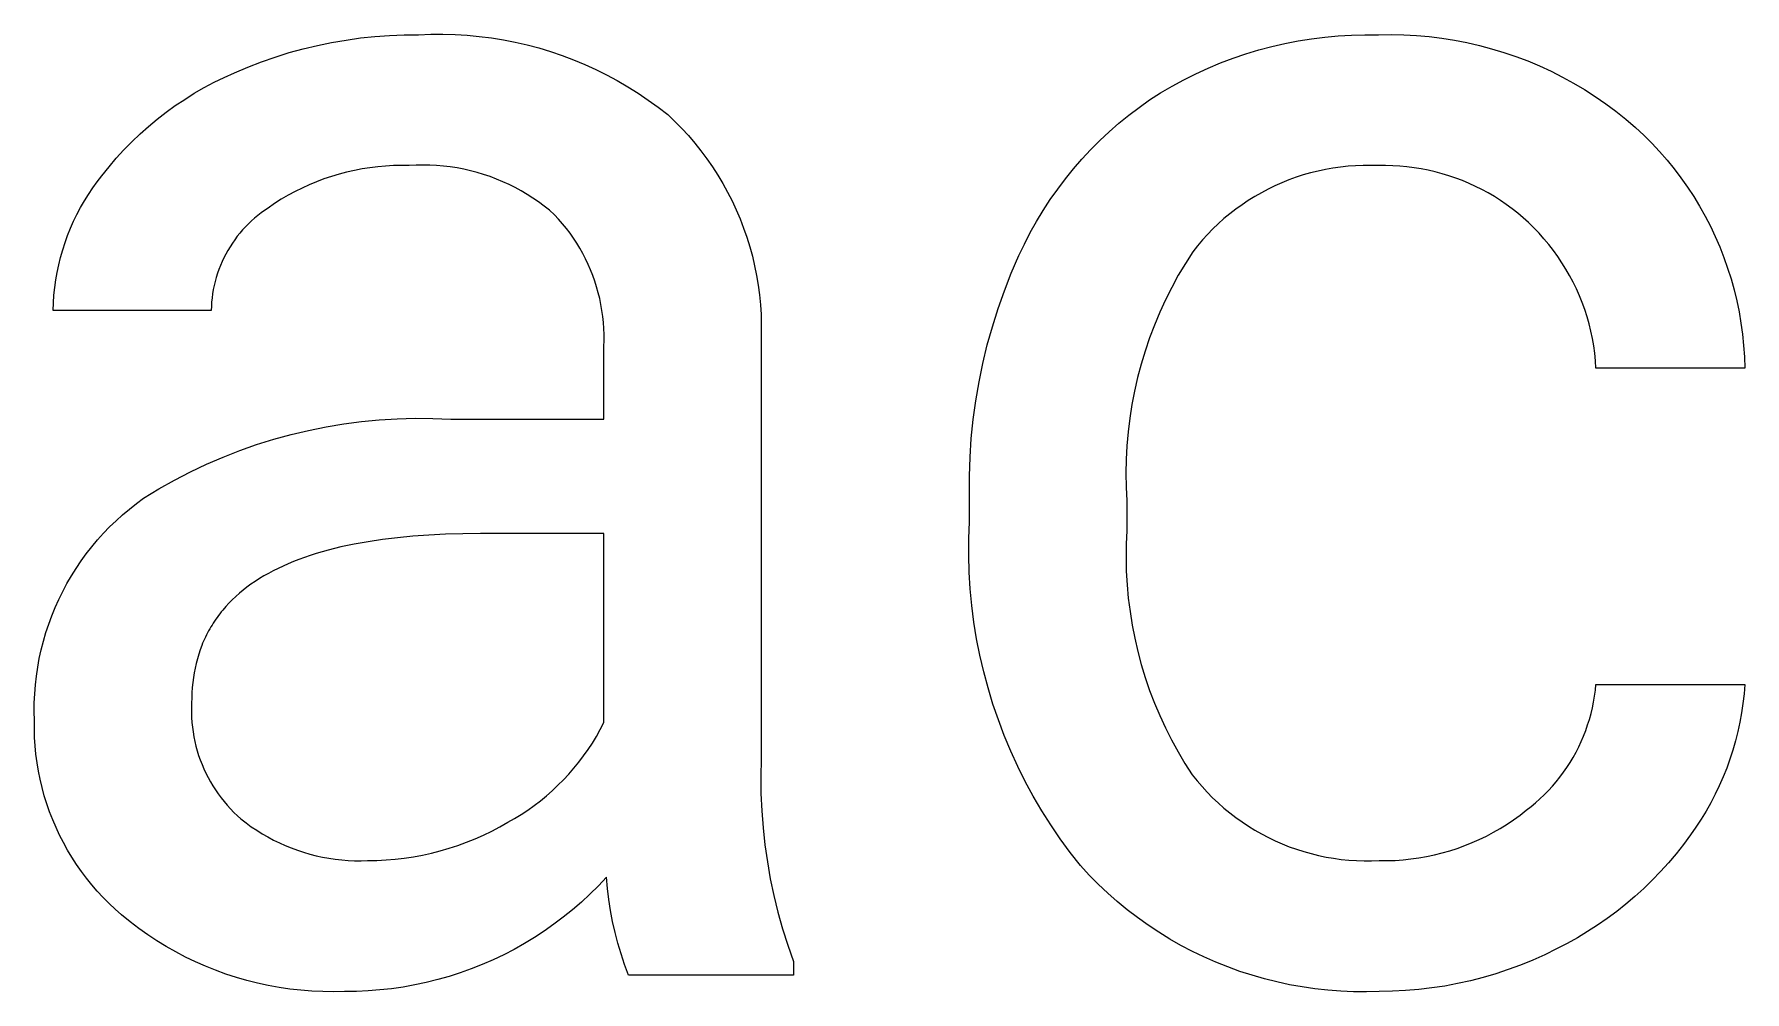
# Model space of a CAD drawing. Header units: millimetres. Extents: x 430 to 4403, y -1522 to 1254.
# Drawn here: x 4279 to 4318.22, y -1170.88 to -1148.94 of the extents above; entities that cross this region are included whole.
import ezdxf

# ---------------------------------------------------------------- set-up
doc = ezdxf.new("R2010")
doc.units = ezdxf.units.MM
doc.header["$MEASUREMENT"] = 0
doc.layers.add('Domyślny', color=7, linetype='Continuous', true_color=0x000000)

msp = doc.modelspace()

# ---------------------------------------------------------------- linework, layer by layer
at = {"layer": 'Domyślny'}
for p, q in [((4287.145, -1148.968), (4287.479, -1148.955)), ((4287.479, -1148.955), (4287.813, -1148.954)), ((4287.813, -1148.954), (4288.091, -1148.942)), ((4288.091, -1148.942), (4288.37, -1148.94)), ((4288.37, -1148.94), (4288.649, -1148.946)), ((4288.649, -1148.946), (4288.927, -1148.963)), ((4309.199, -1148.959), (4309.508, -1148.951)), ((4309.508, -1148.951), (4309.816, -1148.954)), ((4309.816, -1148.954), (4310.108, -1148.949)), ((4310.108, -1148.949), (4310.399, -1148.954)), ((4310.399, -1148.954), (4310.691, -1148.97)), ((4284.847, -1149.362), (4285.169, -1149.274)), ((4285.169, -1149.274), (4285.493, -1149.196)), ((4285.493, -1149.196), (4285.82, -1149.128)), ((4285.82, -1149.128), (4286.149, -1149.072)), ((4286.149, -1149.072), (4286.48, -1149.026)), ((4286.48, -1149.026), (4286.812, -1148.992)), ((4286.812, -1148.992), (4287.145, -1148.968)), ((4288.927, -1148.963), (4289.205, -1148.988)), ((4289.205, -1148.988), (4289.481, -1149.023)), ((4289.481, -1149.023), (4289.756, -1149.067)), ((4289.756, -1149.067), (4290.03, -1149.121)), ((4290.03, -1149.121), (4290.302, -1149.183)), ((4290.302, -1149.183), (4290.571, -1149.255)), ((4290.571, -1149.255), (4290.838, -1149.335)), ((4290.838, -1149.335), (4291.102, -1149.425)), ((4306.778, -1149.39), (4307.073, -1149.3)), ((4307.073, -1149.3), (4307.371, -1149.221)), ((4307.371, -1149.221), (4307.672, -1149.152)), ((4307.672, -1149.152), (4307.974, -1149.093)), ((4307.974, -1149.093), (4308.279, -1149.044)), ((4308.279, -1149.044), (4308.585, -1149.005)), ((4308.585, -1149.005), (4308.892, -1148.977)), ((4308.892, -1148.977), (4309.199, -1148.959)), ((4310.691, -1148.97), (4310.981, -1148.995)), ((4310.981, -1148.995), (4311.271, -1149.03)), ((4311.271, -1149.03), (4311.559, -1149.076)), ((4311.559, -1149.076), (4311.845, -1149.131)), ((4311.845, -1149.131), (4312.13, -1149.196)), ((4312.13, -1149.196), (4312.412, -1149.271)), ((4312.412, -1149.271), (4312.691, -1149.356)), ((4283.594, -1149.822), (4283.901, -1149.691)), ((4283.901, -1149.691), (4284.213, -1149.571)), ((4284.213, -1149.571), (4284.528, -1149.462)), ((4284.528, -1149.462), (4284.847, -1149.362)), ((4291.102, -1149.425), (4291.363, -1149.523)), ((4291.363, -1149.523), (4291.621, -1149.63)), ((4291.621, -1149.63), (4291.874, -1149.745)), ((4305.632, -1149.844), (4305.913, -1149.716)), ((4305.913, -1149.716), (4306.198, -1149.597)), ((4306.198, -1149.597), (4306.486, -1149.489)), ((4306.486, -1149.489), (4306.778, -1149.39)), ((4312.691, -1149.356), (4312.967, -1149.45)), ((4312.967, -1149.45), (4313.24, -1149.553)), ((4313.24, -1149.553), (4313.509, -1149.666)), ((4313.509, -1149.666), (4313.774, -1149.788)), ((4282.896, -1150.164), (4283.125, -1150.042)), ((4283.125, -1150.042), (4283.358, -1149.928)), ((4283.358, -1149.928), (4283.594, -1149.822)), ((4291.874, -1149.745), (4292.124, -1149.869)), ((4292.124, -1149.869), (4292.369, -1150.002)), ((4292.369, -1150.002), (4292.61, -1150.142)), ((4304.819, -1150.283), (4305.085, -1150.127)), ((4305.085, -1150.127), (4305.356, -1149.981)), ((4305.356, -1149.981), (4305.632, -1149.844)), ((4313.774, -1149.788), (4314.034, -1149.92)), ((4314.034, -1149.92), (4314.29, -1150.06)), ((4314.29, -1150.06), (4314.541, -1150.209)), ((4282.236, -1150.576), (4282.451, -1150.432)), ((4282.451, -1150.432), (4282.671, -1150.294)), ((4282.671, -1150.294), (4282.896, -1150.164)), ((4292.61, -1150.142), (4292.846, -1150.29)), ((4292.846, -1150.29), (4293.077, -1150.447)), ((4293.077, -1150.447), (4293.303, -1150.611)), ((4304.331, -1150.615), (4304.572, -1150.445)), ((4304.572, -1150.445), (4304.819, -1150.283)), ((4314.541, -1150.209), (4314.787, -1150.366)), ((4314.787, -1150.366), (4315.027, -1150.532)), ((4281.622, -1151.053), (4281.821, -1150.887)), ((4281.821, -1150.887), (4282.026, -1150.728)), ((4282.026, -1150.728), (4282.236, -1150.576)), ((4293.303, -1150.611), (4293.523, -1150.782)), ((4293.523, -1150.782), (4293.687, -1150.937)), ((4303.868, -1150.98), (4304.097, -1150.794)), ((4304.097, -1150.794), (4304.331, -1150.615)), ((4315.027, -1150.532), (4315.261, -1150.706)), ((4315.261, -1150.706), (4315.489, -1150.888)), ((4315.489, -1150.888), (4315.711, -1151.078)), ((4281.241, -1151.405), (4281.428, -1151.226)), ((4281.428, -1151.226), (4281.622, -1151.053)), ((4293.687, -1150.937), (4293.845, -1151.098)), ((4293.845, -1151.098), (4293.998, -1151.264)), ((4293.998, -1151.264), (4294.145, -1151.435)), ((4303.431, -1151.376), (4303.646, -1151.174)), ((4303.646, -1151.174), (4303.868, -1150.98)), ((4315.711, -1151.078), (4315.9, -1151.255)), ((4315.9, -1151.255), (4316.084, -1151.438)), ((4280.884, -1151.781), (4281.059, -1151.59)), ((4281.059, -1151.59), (4281.241, -1151.405)), ((4294.145, -1151.435), (4294.286, -1151.611)), ((4294.286, -1151.611), (4294.421, -1151.792)), ((4303.021, -1151.801), (4303.222, -1151.585)), ((4303.222, -1151.585), (4303.431, -1151.376)), ((4316.084, -1151.438), (4316.261, -1151.628)), ((4316.261, -1151.628), (4316.432, -1151.823)), ((4280.554, -1152.181), (4280.716, -1151.979)), ((4280.716, -1151.979), (4280.884, -1151.781)), ((4286.34, -1152.059), (4286.163, -1152.099)), ((4286.518, -1152.025), (4286.34, -1152.059)), ((4286.696, -1151.998), (4286.518, -1152.025)), ((4286.876, -1151.976), (4286.696, -1151.998)), ((4287.056, -1151.961), (4286.876, -1151.976)), ((4287.237, -1151.951), (4287.056, -1151.961)), ((4287.418, -1151.948), (4287.237, -1151.951)), ((4287.599, -1151.951), (4287.418, -1151.948)), ((4287.756, -1151.943), (4287.599, -1151.951)), ((4287.913, -1151.939), (4287.756, -1151.943)), ((4288.07, -1151.942), (4287.913, -1151.939)), ((4288.226, -1151.949), (4288.07, -1151.942)), ((4288.383, -1151.962), (4288.226, -1151.949)), ((4288.539, -1151.981), (4288.383, -1151.962)), ((4288.694, -1152.004), (4288.539, -1151.981)), ((4288.848, -1152.034), (4288.694, -1152.004)), ((4289.001, -1152.068), (4288.848, -1152.034)), ((4289.153, -1152.108), (4289.001, -1152.068)), ((4294.421, -1151.792), (4294.55, -1151.977)), ((4294.55, -1151.977), (4294.672, -1152.166)), ((4302.642, -1152.252), (4302.828, -1152.023)), ((4302.828, -1152.023), (4303.021, -1151.801)), ((4308.432, -1152.075), (4308.263, -1152.117)), ((4308.602, -1152.039), (4308.432, -1152.075)), ((4308.774, -1152.008), (4308.602, -1152.039)), ((4308.946, -1151.984), (4308.774, -1152.008)), ((4309.12, -1151.965), (4308.946, -1151.984)), ((4309.293, -1151.953), (4309.12, -1151.965)), ((4309.468, -1151.946), (4309.293, -1151.953)), ((4309.642, -1151.946), (4309.468, -1151.946)), ((4309.816, -1151.951), (4309.642, -1151.946)), ((4309.98, -1151.95), (4309.816, -1151.951)), ((4310.144, -1151.954), (4309.98, -1151.95)), ((4310.308, -1151.963), (4310.144, -1151.954)), ((4310.471, -1151.978), (4310.308, -1151.963)), ((4310.634, -1151.999), (4310.471, -1151.978)), ((4310.796, -1152.025), (4310.634, -1151.999)), ((4310.957, -1152.056), (4310.796, -1152.025)), ((4311.117, -1152.093), (4310.957, -1152.056)), ((4311.276, -1152.136), (4311.117, -1152.093)), ((4316.432, -1151.823), (4316.595, -1152.025)), ((4316.595, -1152.025), (4316.752, -1152.232)), ((4280.245, -1152.61), (4280.343, -1152.463)), ((4280.343, -1152.463), (4280.446, -1152.32)), ((4280.446, -1152.32), (4280.554, -1152.181)), ((4285.143, -1152.464), (4284.981, -1152.545)), ((4285.307, -1152.389), (4285.143, -1152.464)), ((4285.474, -1152.319), (4285.307, -1152.389)), ((4285.644, -1152.255), (4285.474, -1152.319)), ((4285.815, -1152.197), (4285.644, -1152.255)), ((4285.989, -1152.145), (4285.815, -1152.197)), ((4286.163, -1152.099), (4285.989, -1152.145)), ((4289.304, -1152.153), (4289.153, -1152.108)), ((4289.452, -1152.203), (4289.304, -1152.153)), ((4289.599, -1152.258), (4289.452, -1152.203)), ((4289.744, -1152.319), (4289.599, -1152.258)), ((4289.887, -1152.384), (4289.744, -1152.319)), ((4290.027, -1152.454), (4289.887, -1152.384)), ((4290.165, -1152.529), (4290.027, -1152.454)), ((4294.672, -1152.166), (4294.788, -1152.36)), ((4294.788, -1152.36), (4294.898, -1152.558)), ((4302.464, -1152.488), (4302.642, -1152.252)), ((4307.445, -1152.414), (4307.288, -1152.49)), ((4307.604, -1152.343), (4307.445, -1152.414)), ((4307.766, -1152.278), (4307.604, -1152.343)), ((4307.929, -1152.219), (4307.766, -1152.278)), ((4308.095, -1152.165), (4307.929, -1152.219)), ((4308.263, -1152.117), (4308.095, -1152.165)), ((4311.433, -1152.183), (4311.276, -1152.136)), ((4311.588, -1152.236), (4311.433, -1152.183)), ((4311.741, -1152.294), (4311.588, -1152.236)), ((4311.893, -1152.358), (4311.741, -1152.294)), ((4312.042, -1152.426), (4311.893, -1152.358)), ((4312.188, -1152.5), (4312.042, -1152.426)), ((4316.752, -1152.232), (4316.902, -1152.444)), ((4316.902, -1152.444), (4317.044, -1152.661)), ((4280.064, -1152.912), (4280.152, -1152.759)), ((4280.152, -1152.759), (4280.245, -1152.61)), ((4284.513, -1152.82), (4284.364, -1152.922)), ((4284.666, -1152.723), (4284.513, -1152.82)), ((4284.822, -1152.631), (4284.666, -1152.723)), ((4284.981, -1152.545), (4284.822, -1152.631)), ((4290.3, -1152.609), (4290.165, -1152.529)), ((4290.433, -1152.694), (4290.3, -1152.609)), ((4290.562, -1152.783), (4290.433, -1152.694)), ((4290.688, -1152.876), (4290.562, -1152.783)), ((4290.811, -1152.974), (4290.688, -1152.876)), ((4294.898, -1152.558), (4295, -1152.759)), ((4295, -1152.759), (4295.095, -1152.963)), ((4302.132, -1152.976), (4302.294, -1152.729)), ((4302.294, -1152.729), (4302.464, -1152.488)), ((4306.69, -1152.846), (4306.548, -1152.948)), ((4306.834, -1152.749), (4306.69, -1152.846)), ((4306.982, -1152.658), (4306.834, -1152.749)), ((4307.134, -1152.571), (4306.982, -1152.658)), ((4307.288, -1152.49), (4307.134, -1152.571)), ((4312.333, -1152.578), (4312.188, -1152.5)), ((4312.474, -1152.662), (4312.333, -1152.578)), ((4312.612, -1152.75), (4312.474, -1152.662)), ((4312.748, -1152.842), (4312.612, -1152.75)), ((4312.88, -1152.939), (4312.748, -1152.842)), ((4317.044, -1152.661), (4317.179, -1152.883)), ((4279.834, -1153.387), (4279.905, -1153.226)), ((4279.905, -1153.226), (4279.982, -1153.068)), ((4279.982, -1153.068), (4280.064, -1152.912)), ((4283.983, -1153.217), (4283.913, -1153.283)), ((4284.055, -1153.153), (4283.983, -1153.217)), ((4284.129, -1153.091), (4284.055, -1153.153)), ((4284.206, -1153.032), (4284.129, -1153.091)), ((4284.284, -1152.976), (4284.206, -1153.032)), ((4284.364, -1152.922), (4284.284, -1152.976)), ((4290.93, -1153.076), (4290.811, -1152.974)), ((4291.024, -1153.177), (4290.93, -1153.076)), ((4291.115, -1153.281), (4291.024, -1153.177)), ((4295.095, -1152.963), (4295.184, -1153.171)), ((4295.184, -1153.171), (4295.265, -1153.381)), ((4301.835, -1153.485), (4301.979, -1153.228)), ((4301.979, -1153.228), (4302.132, -1152.976)), ((4306.276, -1153.166), (4306.146, -1153.282)), ((4306.41, -1153.055), (4306.276, -1153.166)), ((4306.548, -1152.948), (4306.41, -1153.055)), ((4313.009, -1153.041), (4312.88, -1152.939)), ((4313.134, -1153.147), (4313.009, -1153.041)), ((4313.256, -1153.257), (4313.134, -1153.147)), ((4313.379, -1153.376), (4313.256, -1153.257)), ((4317.179, -1152.883), (4317.306, -1153.109)), ((4317.306, -1153.109), (4317.426, -1153.339)), ((4279.708, -1153.716), (4279.768, -1153.551)), ((4279.768, -1153.551), (4279.834, -1153.387)), ((4283.599, -1153.649), (4283.544, -1153.728)), ((4283.657, -1153.571), (4283.599, -1153.649)), ((4283.717, -1153.496), (4283.657, -1153.571)), ((4283.78, -1153.423), (4283.717, -1153.496)), ((4283.845, -1153.352), (4283.78, -1153.423)), ((4283.913, -1153.283), (4283.845, -1153.352)), ((4291.202, -1153.389), (4291.115, -1153.281)), ((4291.285, -1153.499), (4291.202, -1153.389)), ((4291.365, -1153.612), (4291.285, -1153.499)), ((4291.44, -1153.728), (4291.365, -1153.612)), ((4295.265, -1153.381), (4295.339, -1153.594)), ((4295.339, -1153.594), (4295.406, -1153.81)), ((4301.7, -1153.747), (4301.835, -1153.485)), ((4305.781, -1153.655), (4305.668, -1153.788)), ((4305.898, -1153.527), (4305.781, -1153.655)), ((4306.02, -1153.402), (4305.898, -1153.527)), ((4306.146, -1153.282), (4306.02, -1153.402)), ((4313.498, -1153.5), (4313.379, -1153.376)), ((4313.612, -1153.627), (4313.498, -1153.5)), ((4313.722, -1153.759), (4313.612, -1153.627)), ((4317.426, -1153.339), (4317.537, -1153.574)), ((4317.537, -1153.574), (4317.64, -1153.812)), ((4279.563, -1154.224), (4279.606, -1154.053)), ((4279.606, -1154.053), (4279.654, -1153.884)), ((4279.654, -1153.884), (4279.708, -1153.716)), ((4283.395, -1153.976), (4283.351, -1154.062)), ((4283.441, -1153.892), (4283.395, -1153.976)), ((4283.491, -1153.809), (4283.441, -1153.892)), ((4283.544, -1153.728), (4283.491, -1153.809)), ((4291.512, -1153.846), (4291.44, -1153.728)), ((4291.579, -1153.967), (4291.512, -1153.846)), ((4291.643, -1154.089), (4291.579, -1153.967)), ((4295.406, -1153.81), (4295.465, -1154.028)), ((4295.465, -1154.028), (4295.517, -1154.247)), ((4301.401, -1154.413), (4301.573, -1154.014)), ((4301.573, -1154.014), (4301.7, -1153.747)), ((4305.559, -1153.925), (4305.39, -1154.192)), ((4305.668, -1153.788), (4305.559, -1153.925)), ((4313.827, -1153.894), (4313.722, -1153.759)), ((4313.927, -1154.033), (4313.827, -1153.894)), ((4314.023, -1154.175), (4313.927, -1154.033)), ((4317.64, -1153.812), (4317.735, -1154.053)), ((4317.735, -1154.053), (4317.822, -1154.298)), ((4279.496, -1154.57), (4279.526, -1154.397)), ((4279.526, -1154.397), (4279.563, -1154.224)), ((4283.204, -1154.419), (4283.175, -1154.511)), ((4283.236, -1154.328), (4283.204, -1154.419)), ((4283.271, -1154.238), (4283.236, -1154.328)), ((4283.31, -1154.149), (4283.271, -1154.238)), ((4283.351, -1154.062), (4283.31, -1154.149)), ((4291.702, -1154.214), (4291.643, -1154.089)), ((4291.757, -1154.341), (4291.702, -1154.214)), ((4291.807, -1154.47), (4291.757, -1154.341)), ((4295.517, -1154.247), (4295.561, -1154.468)), ((4301.242, -1154.818), (4301.401, -1154.413)), ((4305.39, -1154.192), (4305.229, -1154.464)), ((4314.114, -1154.32), (4314.023, -1154.175)), ((4314.199, -1154.469), (4314.114, -1154.32)), ((4317.822, -1154.298), (4317.9, -1154.546)), ((4279.453, -1154.92), (4279.471, -1154.744)), ((4279.471, -1154.744), (4279.496, -1154.57)), ((4283.107, -1154.792), (4283.091, -1154.887)), ((4283.127, -1154.697), (4283.107, -1154.792)), ((4283.15, -1154.604), (4283.127, -1154.697)), ((4283.175, -1154.511), (4283.15, -1154.604)), ((4291.854, -1154.6), (4291.807, -1154.47)), ((4291.895, -1154.731), (4291.854, -1154.6)), ((4291.933, -1154.865), (4291.895, -1154.731)), ((4295.561, -1154.468), (4295.598, -1154.691)), ((4295.598, -1154.691), (4295.627, -1154.915)), ((4301.097, -1155.228), (4301.242, -1154.818)), ((4305.078, -1154.742), (4304.937, -1155.025)), ((4305.229, -1154.464), (4305.078, -1154.742)), ((4314.279, -1154.62), (4314.199, -1154.469)), ((4314.354, -1154.774), (4314.279, -1154.62)), ((4314.423, -1154.931), (4314.354, -1154.774)), ((4317.9, -1154.546), (4317.97, -1154.796)), ((4317.97, -1154.796), (4318.031, -1155.048)), ((4279.434, -1155.271), (4279.44, -1155.095)), ((4279.44, -1155.095), (4279.453, -1154.92)), ((4283.062, -1155.175), (4283.058, -1155.271)), ((4283.068, -1155.079), (4283.062, -1155.175)), ((4283.078, -1154.983), (4283.068, -1155.079)), ((4283.091, -1154.887), (4283.078, -1154.983)), ((4291.965, -1154.999), (4291.933, -1154.865)), ((4291.994, -1155.134), (4291.965, -1154.999)), ((4292.017, -1155.27), (4291.994, -1155.134)), ((4295.627, -1154.915), (4295.649, -1155.139)), ((4295.649, -1155.139), (4295.663, -1155.365)), ((4300.966, -1155.642), (4301.097, -1155.228)), ((4304.937, -1155.025), (4304.805, -1155.312)), ((4314.487, -1155.089), (4314.423, -1154.931)), ((4314.546, -1155.25), (4314.487, -1155.089)), ((4318.031, -1155.048), (4318.084, -1155.302)), ((4283.058, -1155.271), (4279.434, -1155.271)), ((4292.036, -1155.407), (4292.017, -1155.27)), ((4292.05, -1155.545), (4292.036, -1155.407)), ((4292.06, -1155.682), (4292.05, -1155.545)), ((4295.663, -1155.365), (4295.669, -1155.59)), ((4295.669, -1155.59), (4295.667, -1155.816)), ((4304.683, -1155.604), (4304.571, -1155.9)), ((4304.805, -1155.312), (4304.683, -1155.604)), ((4314.598, -1155.413), (4314.546, -1155.25)), ((4314.645, -1155.578), (4314.598, -1155.413)), ((4314.687, -1155.744), (4314.645, -1155.578)), ((4318.084, -1155.302), (4318.128, -1155.558)), ((4318.128, -1155.558), (4318.163, -1155.815)), ((4292.065, -1155.821), (4292.06, -1155.682)), ((4292.06, -1156.097), (4292.065, -1155.959)), ((4292.065, -1155.959), (4292.065, -1155.821)), ((4295.667, -1155.816), (4295.667, -1165.553)), ((4300.85, -1156.061), (4300.966, -1155.642)), ((4304.571, -1155.9), (4304.47, -1156.2)), ((4314.722, -1155.912), (4314.687, -1155.744)), ((4314.751, -1156.081), (4314.722, -1155.912)), ((4318.163, -1155.815), (4318.189, -1156.073)), ((4292.06, -1157.76), (4292.06, -1156.097)), ((4300.748, -1156.484), (4300.85, -1156.061)), ((4304.47, -1156.2), (4304.378, -1156.503)), ((4314.775, -1156.25), (4314.751, -1156.081)), ((4314.793, -1156.421), (4314.775, -1156.25)), ((4318.189, -1156.073), (4318.207, -1156.332)), ((4318.207, -1156.332), (4318.215, -1156.592)), ((4300.66, -1156.909), (4300.748, -1156.484)), ((4304.378, -1156.503), (4304.297, -1156.808)), ((4314.804, -1156.592), (4314.793, -1156.421)), ((4318.215, -1156.592), (4314.804, -1156.592)), ((4300.587, -1157.338), (4300.66, -1156.909)), ((4304.227, -1157.117), (4304.167, -1157.427)), ((4304.297, -1156.808), (4304.227, -1157.117)), ((4300.528, -1157.769), (4300.587, -1157.338)), ((4304.167, -1157.427), (4304.118, -1157.74)), ((4285.288, -1158.017), (4285.691, -1157.935)), ((4285.691, -1157.935), (4286.096, -1157.868)), ((4286.096, -1157.868), (4286.503, -1157.814)), ((4286.503, -1157.814), (4286.912, -1157.775)), ((4286.912, -1157.775), (4287.322, -1157.75)), ((4287.322, -1157.75), (4287.732, -1157.739)), ((4287.732, -1157.739), (4288.143, -1157.742)), ((4288.143, -1157.742), (4288.553, -1157.76)), ((4288.553, -1157.76), (4292.06, -1157.76)), ((4300.484, -1158.201), (4300.528, -1157.769)), ((4304.118, -1157.74), (4304.079, -1158.054)), ((4283.714, -1158.481), (4284.101, -1158.345)), ((4284.101, -1158.345), (4284.493, -1158.222)), ((4284.493, -1158.222), (4284.889, -1158.112)), ((4284.889, -1158.112), (4285.288, -1158.017)), ((4300.455, -1158.635), (4300.484, -1158.201)), ((4304.052, -1158.369), (4304.035, -1158.685)), ((4304.079, -1158.054), (4304.052, -1158.369)), ((4282.954, -1158.794), (4283.331, -1158.631)), ((4283.331, -1158.631), (4283.714, -1158.481)), ((4300.441, -1159.07), (4300.455, -1158.635)), ((4304.035, -1158.685), (4304.029, -1159.001)), ((4282.218, -1159.158), (4282.583, -1158.97)), ((4282.583, -1158.97), (4282.954, -1158.794)), ((4300.442, -1159.504), (4300.441, -1159.07)), ((4304.029, -1159.001), (4304.033, -1159.317)), ((4281.51, -1159.573), (4281.86, -1159.36)), ((4281.86, -1159.36), (4282.218, -1159.158)), ((4300.442, -1160.11), (4300.442, -1159.504)), ((4304.033, -1159.317), (4304.049, -1159.633)), ((4281.029, -1159.951), (4281.185, -1159.82)), ((4281.185, -1159.82), (4281.345, -1159.694)), ((4281.345, -1159.694), (4281.51, -1159.573)), ((4304.049, -1159.633), (4304.049, -1160.312)), ((4280.589, -1160.377), (4280.731, -1160.23)), ((4280.731, -1160.23), (4280.877, -1160.088)), ((4280.877, -1160.088), (4281.029, -1159.951)), ((4300.427, -1160.495), (4300.442, -1160.11)), ((4304.049, -1160.312), (4304.034, -1160.623)), ((4280.196, -1160.846), (4280.322, -1160.685)), ((4280.322, -1160.685), (4280.453, -1160.529)), ((4280.453, -1160.529), (4280.589, -1160.377)), ((4286.033, -1160.69), (4285.886, -1160.725)), ((4286.337, -1160.626), (4286.033, -1160.69)), ((4286.654, -1160.569), (4286.337, -1160.626)), ((4286.984, -1160.519), (4286.654, -1160.569)), ((4287.327, -1160.478), (4286.984, -1160.519)), ((4287.683, -1160.443), (4287.327, -1160.478)), ((4288.051, -1160.417), (4287.683, -1160.443)), ((4288.433, -1160.398), (4288.051, -1160.417)), ((4288.828, -1160.387), (4288.433, -1160.398)), ((4289.235, -1160.383), (4288.828, -1160.387)), ((4292.06, -1160.383), (4289.235, -1160.383)), ((4292.06, -1164.715), (4292.06, -1160.383)), ((4300.424, -1160.88), (4300.427, -1160.495)), ((4304.034, -1160.623), (4304.031, -1160.933)), ((4279.962, -1161.18), (4280.076, -1161.011)), ((4280.076, -1161.011), (4280.196, -1160.846)), ((4284.825, -1161.074), (4284.707, -1161.126)), ((4284.946, -1161.024), (4284.825, -1161.074)), ((4285.071, -1160.976), (4284.946, -1161.024)), ((4285.198, -1160.929), (4285.071, -1160.976)), ((4285.329, -1160.884), (4285.198, -1160.929)), ((4285.464, -1160.842), (4285.329, -1160.884)), ((4285.601, -1160.801), (4285.464, -1160.842)), ((4285.742, -1160.762), (4285.601, -1160.801)), ((4285.886, -1160.725), (4285.742, -1160.762)), ((4300.435, -1161.265), (4300.424, -1160.88)), ((4304.031, -1160.933), (4304.037, -1161.244)), ((4279.751, -1161.529), (4279.853, -1161.353)), ((4279.853, -1161.353), (4279.962, -1161.18)), ((4284.066, -1161.479), (4283.971, -1161.545)), ((4284.165, -1161.416), (4284.066, -1161.479)), ((4284.267, -1161.354), (4284.165, -1161.416)), ((4284.372, -1161.294), (4284.267, -1161.354)), ((4284.48, -1161.236), (4284.372, -1161.294)), ((4284.592, -1161.18), (4284.48, -1161.236)), ((4284.707, -1161.126), (4284.592, -1161.18)), ((4300.458, -1161.65), (4300.435, -1161.265)), ((4304.037, -1161.244), (4304.055, -1161.554)), ((4279.481, -1162.078), (4279.565, -1161.892)), ((4279.565, -1161.892), (4279.655, -1161.709)), ((4279.655, -1161.709), (4279.751, -1161.529)), ((4283.621, -1161.825), (4283.542, -1161.9)), ((4283.704, -1161.752), (4283.621, -1161.825)), ((4283.79, -1161.681), (4283.704, -1161.752)), ((4283.878, -1161.612), (4283.79, -1161.681)), ((4283.971, -1161.545), (4283.878, -1161.612)), ((4300.495, -1162.033), (4300.458, -1161.65)), ((4304.055, -1161.554), (4304.083, -1161.863)), ((4304.083, -1161.863), (4304.122, -1162.171)), ((4279.333, -1162.459), (4279.404, -1162.267)), ((4279.404, -1162.267), (4279.481, -1162.078)), ((4283.225, -1162.261), (4283.194, -1162.303)), ((4283.257, -1162.219), (4283.225, -1162.261)), ((4283.29, -1162.177), (4283.257, -1162.219)), ((4283.324, -1162.136), (4283.29, -1162.177)), ((4283.393, -1162.056), (4283.324, -1162.136)), ((4283.466, -1161.977), (4283.393, -1162.056)), ((4283.542, -1161.9), (4283.466, -1161.977)), ((4300.544, -1162.415), (4300.495, -1162.033)), ((4304.122, -1162.171), (4304.171, -1162.478)), ((4279.212, -1162.848), (4279.269, -1162.652)), ((4279.269, -1162.652), (4279.333, -1162.459)), ((4282.974, -1162.66), (4282.95, -1162.707)), ((4282.999, -1162.614), (4282.974, -1162.66)), ((4283.024, -1162.568), (4282.999, -1162.614)), ((4283.051, -1162.523), (4283.024, -1162.568)), ((4283.078, -1162.478), (4283.051, -1162.523)), ((4283.106, -1162.434), (4283.078, -1162.478)), ((4283.134, -1162.39), (4283.106, -1162.434)), ((4283.164, -1162.346), (4283.134, -1162.39)), ((4283.194, -1162.303), (4283.164, -1162.346)), ((4300.606, -1162.795), (4300.544, -1162.415)), ((4304.171, -1162.478), (4304.23, -1162.783)), ((4279.118, -1163.245), (4279.161, -1163.046)), ((4279.161, -1163.046), (4279.212, -1162.848)), ((4282.806, -1163.047), (4282.772, -1163.148)), ((4282.843, -1162.947), (4282.806, -1163.047)), ((4282.863, -1162.898), (4282.843, -1162.947)), ((4282.884, -1162.85), (4282.863, -1162.898)), ((4282.905, -1162.802), (4282.884, -1162.85)), ((4282.927, -1162.754), (4282.905, -1162.802)), ((4282.95, -1162.707), (4282.927, -1162.754)), ((4300.68, -1163.173), (4300.606, -1162.795)), ((4304.23, -1162.783), (4304.301, -1163.085)), ((4279.051, -1163.648), (4279.081, -1163.446)), ((4279.081, -1163.446), (4279.118, -1163.245)), ((4282.69, -1163.464), (4282.669, -1163.573)), ((4282.714, -1163.357), (4282.69, -1163.464)), ((4282.741, -1163.252), (4282.714, -1163.357)), ((4282.772, -1163.148), (4282.741, -1163.252)), ((4300.767, -1163.548), (4300.68, -1163.173)), ((4304.301, -1163.085), (4304.381, -1163.385)), ((4304.381, -1163.385), (4304.472, -1163.682)), ((4279.012, -1164.054), (4279.028, -1163.85)), ((4279.028, -1163.85), (4279.051, -1163.648)), ((4282.636, -1163.797), (4282.625, -1163.912)), ((4282.651, -1163.684), (4282.636, -1163.797)), ((4282.669, -1163.573), (4282.651, -1163.684)), ((4300.867, -1163.92), (4300.767, -1163.548)), ((4304.472, -1163.682), (4304.572, -1163.976)), ((4314.791, -1163.975), (4314.804, -1163.84)), ((4314.804, -1163.84), (4318.215, -1163.84)), ((4318.215, -1163.84), (4318.198, -1164.058)), ((4279.003, -1164.258), (4279.012, -1164.054)), ((4282.612, -1164.147), (4282.61, -1164.268)), ((4282.617, -1164.029), (4282.612, -1164.147)), ((4282.625, -1163.912), (4282.617, -1164.029)), ((4300.979, -1164.289), (4300.867, -1163.92)), ((4304.572, -1163.976), (4304.683, -1164.266)), ((4314.722, -1164.377), (4314.749, -1164.244)), ((4314.749, -1164.244), (4314.772, -1164.11)), ((4314.772, -1164.11), (4314.791, -1163.975)), ((4318.198, -1164.058), (4318.173, -1164.275)), ((4279.001, -1164.462), (4279.003, -1164.258)), ((4279.007, -1164.666), (4279.001, -1164.462)), ((4282.607, -1164.378), (4282.606, -1164.489)), ((4282.606, -1164.489), (4282.61, -1164.599)), ((4282.61, -1164.268), (4282.607, -1164.378)), ((4282.61, -1164.599), (4282.617, -1164.71)), ((4301.104, -1164.653), (4300.979, -1164.289)), ((4304.683, -1164.266), (4304.804, -1164.553)), ((4304.804, -1164.553), (4304.934, -1164.835)), ((4314.613, -1164.769), (4314.654, -1164.64)), ((4314.654, -1164.64), (4314.69, -1164.509)), ((4314.69, -1164.509), (4314.722, -1164.377)), ((4318.141, -1164.492), (4318.102, -1164.707)), ((4318.173, -1164.275), (4318.141, -1164.492)), ((4279.005, -1164.86), (4279.007, -1164.666)), ((4279.011, -1165.054), (4279.005, -1164.86)), ((4282.617, -1164.71), (4282.628, -1164.82)), ((4282.628, -1164.82), (4282.643, -1164.929)), ((4282.643, -1164.929), (4282.662, -1165.038)), ((4291.796, -1165.183), (4291.89, -1165.03)), ((4291.89, -1165.03), (4291.978, -1164.874)), ((4291.978, -1164.874), (4292.06, -1164.715)), ((4301.24, -1165.013), (4301.104, -1164.653)), ((4301.389, -1165.369), (4301.24, -1165.013)), ((4304.934, -1164.835), (4305.074, -1165.112)), ((4314.465, -1165.149), (4314.519, -1165.024)), ((4314.519, -1165.024), (4314.568, -1164.897)), ((4314.568, -1164.897), (4314.613, -1164.769)), ((4318.056, -1164.921), (4318.003, -1165.133)), ((4318.102, -1164.707), (4318.056, -1164.921)), ((4279.023, -1165.247), (4279.011, -1165.054)), ((4279.042, -1165.44), (4279.023, -1165.247)), ((4282.662, -1165.038), (4282.684, -1165.147)), ((4282.684, -1165.147), (4282.709, -1165.254)), ((4282.709, -1165.254), (4282.739, -1165.361)), ((4282.739, -1165.361), (4282.771, -1165.466)), ((4291.595, -1165.478), (4291.698, -1165.332)), ((4291.698, -1165.332), (4291.796, -1165.183)), ((4301.549, -1165.719), (4301.389, -1165.369)), ((4305.074, -1165.112), (4305.223, -1165.384)), ((4305.223, -1165.384), (4305.381, -1165.651)), ((4314.28, -1165.511), (4314.346, -1165.392)), ((4314.346, -1165.392), (4314.408, -1165.272)), ((4314.408, -1165.272), (4314.465, -1165.149)), ((4317.942, -1165.343), (4317.875, -1165.551)), ((4318.003, -1165.133), (4317.942, -1165.343)), ((4279.067, -1165.633), (4279.042, -1165.44)), ((4279.099, -1165.824), (4279.067, -1165.633)), ((4282.771, -1165.466), (4282.808, -1165.571)), ((4282.808, -1165.571), (4282.848, -1165.674)), ((4282.848, -1165.674), (4282.891, -1165.776)), ((4282.891, -1165.776), (4282.938, -1165.876)), ((4291.256, -1165.895), (4291.374, -1165.76)), ((4291.374, -1165.76), (4291.487, -1165.621)), ((4291.487, -1165.621), (4291.595, -1165.478)), ((4295.667, -1165.553), (4295.658, -1165.946)), ((4301.721, -1166.063), (4301.549, -1165.719)), ((4305.381, -1165.651), (4305.549, -1165.913)), ((4314.059, -1165.854), (4314.137, -1165.742)), ((4314.137, -1165.742), (4314.21, -1165.628)), ((4314.21, -1165.628), (4314.28, -1165.511)), ((4317.801, -1165.756), (4317.719, -1165.959)), ((4317.875, -1165.551), (4317.801, -1165.756)), ((4279.137, -1166.014), (4279.099, -1165.824)), ((4279.182, -1166.203), (4279.137, -1166.014)), ((4279.233, -1166.39), (4279.182, -1166.203)), ((4282.938, -1165.876), (4282.988, -1165.975)), ((4282.988, -1165.975), (4283.041, -1166.071)), ((4283.041, -1166.071), (4283.098, -1166.166)), ((4283.098, -1166.166), (4283.157, -1166.259)), ((4290.877, -1166.275), (4291.008, -1166.152)), ((4291.008, -1166.152), (4291.134, -1166.025)), ((4291.134, -1166.025), (4291.256, -1165.895)), ((4295.658, -1165.946), (4295.662, -1166.34)), ((4301.905, -1166.402), (4301.721, -1166.063)), ((4305.549, -1165.913), (4305.659, -1166.05)), ((4305.659, -1166.05), (4305.773, -1166.182)), ((4305.773, -1166.182), (4305.891, -1166.311)), ((4313.713, -1166.272), (4313.805, -1166.172)), ((4313.805, -1166.172), (4313.893, -1166.069)), ((4313.893, -1166.069), (4313.978, -1165.962)), ((4313.978, -1165.962), (4314.059, -1165.854)), ((4317.631, -1166.16), (4317.537, -1166.357)), ((4317.719, -1165.959), (4317.631, -1166.16)), ((4279.291, -1166.575), (4279.233, -1166.39)), ((4279.355, -1166.759), (4279.291, -1166.575)), ((4283.157, -1166.259), (4283.22, -1166.35)), ((4283.22, -1166.35), (4283.286, -1166.439)), ((4283.286, -1166.439), (4283.355, -1166.526)), ((4283.355, -1166.526), (4283.427, -1166.61)), ((4290.462, -1166.614), (4290.604, -1166.506)), ((4290.604, -1166.506), (4290.743, -1166.392)), ((4290.743, -1166.392), (4290.877, -1166.275)), ((4295.662, -1166.34), (4295.679, -1166.733)), ((4302.099, -1166.734), (4301.905, -1166.402)), ((4305.891, -1166.311), (4306.014, -1166.436)), ((4306.014, -1166.436), (4306.142, -1166.556)), ((4306.142, -1166.556), (4306.273, -1166.672)), ((4313.315, -1166.64), (4313.419, -1166.553)), ((4313.419, -1166.553), (4313.52, -1166.463)), ((4313.52, -1166.463), (4313.618, -1166.369)), ((4313.618, -1166.369), (4313.713, -1166.272)), ((4317.436, -1166.551), (4317.328, -1166.741)), ((4317.537, -1166.357), (4317.436, -1166.551)), ((4279.425, -1166.939), (4279.355, -1166.759)), ((4279.502, -1167.118), (4279.425, -1166.939)), ((4283.427, -1166.61), (4283.501, -1166.692)), ((4283.501, -1166.692), (4283.578, -1166.771)), ((4283.578, -1166.771), (4283.658, -1166.848)), ((4283.658, -1166.848), (4283.74, -1166.921)), ((4283.74, -1166.921), (4283.858, -1167.013)), ((4289.859, -1166.999), (4290.014, -1166.91)), ((4290.014, -1166.91), (4290.167, -1166.817)), ((4290.167, -1166.817), (4290.316, -1166.718)), ((4290.316, -1166.718), (4290.462, -1166.614)), ((4295.679, -1166.733), (4295.709, -1167.126)), ((4302.305, -1167.06), (4302.099, -1166.734)), ((4306.273, -1166.672), (4306.408, -1166.784)), ((4306.408, -1166.784), (4306.547, -1166.89)), ((4306.547, -1166.89), (4306.69, -1166.992)), ((4306.69, -1166.992), (4306.836, -1167.089)), ((4312.765, -1167.043), (4312.916, -1166.941)), ((4312.916, -1166.941), (4313.064, -1166.835)), ((4313.064, -1166.835), (4313.207, -1166.724)), ((4313.207, -1166.724), (4313.315, -1166.64)), ((4317.214, -1166.927), (4317.094, -1167.11)), ((4317.328, -1166.741), (4317.214, -1166.927)), ((4279.584, -1167.293), (4279.502, -1167.118)), ((4279.672, -1167.466), (4279.584, -1167.293)), ((4283.858, -1167.013), (4283.978, -1167.1)), ((4283.978, -1167.1), (4284.102, -1167.183)), ((4284.102, -1167.183), (4284.228, -1167.262)), ((4284.228, -1167.262), (4284.357, -1167.336)), ((4284.357, -1167.336), (4284.488, -1167.406)), ((4288.911, -1167.457), (4289.107, -1167.378)), ((4289.107, -1167.378), (4289.299, -1167.293)), ((4289.299, -1167.293), (4289.489, -1167.201)), ((4289.489, -1167.201), (4289.676, -1167.103)), ((4289.676, -1167.103), (4289.859, -1166.999)), ((4295.709, -1167.126), (4295.752, -1167.517)), ((4302.522, -1167.378), (4302.305, -1167.06)), ((4302.749, -1167.69), (4302.522, -1167.378)), ((4306.836, -1167.089), (4306.985, -1167.18)), ((4306.985, -1167.18), (4307.137, -1167.267)), ((4307.137, -1167.267), (4307.293, -1167.348)), ((4307.293, -1167.348), (4307.451, -1167.423)), ((4312.129, -1167.393), (4312.292, -1167.314)), ((4312.292, -1167.314), (4312.453, -1167.229)), ((4312.453, -1167.229), (4312.611, -1167.138)), ((4312.611, -1167.138), (4312.765, -1167.043)), ((4316.968, -1167.289), (4316.807, -1167.507)), ((4317.094, -1167.11), (4316.968, -1167.289)), ((4279.767, -1167.636), (4279.672, -1167.466)), ((4279.866, -1167.802), (4279.767, -1167.636)), ((4284.488, -1167.406), (4284.622, -1167.471)), ((4284.622, -1167.471), (4284.758, -1167.532)), ((4284.758, -1167.532), (4284.895, -1167.588)), ((4284.895, -1167.588), (4285.035, -1167.64)), ((4285.035, -1167.64), (4285.176, -1167.686)), ((4285.176, -1167.686), (4285.319, -1167.728)), ((4285.319, -1167.728), (4285.463, -1167.764)), ((4285.463, -1167.764), (4285.609, -1167.796)), ((4287.693, -1167.789), (4287.901, -1167.751)), ((4287.901, -1167.751), (4288.106, -1167.706)), ((4288.106, -1167.706), (4288.311, -1167.654)), ((4288.311, -1167.654), (4288.513, -1167.595)), ((4288.513, -1167.595), (4288.713, -1167.529)), ((4288.713, -1167.529), (4288.911, -1167.457)), ((4295.752, -1167.517), (4295.808, -1167.907)), ((4302.986, -1167.993), (4302.749, -1167.69)), ((4307.451, -1167.423), (4307.611, -1167.494)), ((4307.611, -1167.494), (4307.774, -1167.558)), ((4307.774, -1167.558), (4307.939, -1167.617)), ((4307.939, -1167.617), (4308.106, -1167.67)), ((4308.106, -1167.67), (4308.274, -1167.718)), ((4308.274, -1167.718), (4308.445, -1167.759)), ((4308.445, -1167.759), (4308.616, -1167.795)), ((4310.921, -1167.783), (4311.099, -1167.745)), ((4311.099, -1167.745), (4311.275, -1167.702)), ((4311.275, -1167.702), (4311.45, -1167.652)), ((4311.45, -1167.652), (4311.623, -1167.596)), ((4311.623, -1167.596), (4311.794, -1167.534)), ((4311.794, -1167.534), (4311.963, -1167.466)), ((4311.963, -1167.466), (4312.129, -1167.393)), ((4316.639, -1167.72), (4316.464, -1167.928)), ((4316.807, -1167.507), (4316.639, -1167.72)), ((4279.972, -1167.965), (4279.866, -1167.802)), ((4280.083, -1168.124), (4279.972, -1167.965)), ((4280.2, -1168.279), (4280.083, -1168.124)), ((4285.609, -1167.796), (4285.755, -1167.823)), ((4285.755, -1167.823), (4285.902, -1167.845)), ((4285.902, -1167.845), (4286.05, -1167.861)), ((4286.05, -1167.861), (4286.198, -1167.873)), ((4286.198, -1167.873), (4286.347, -1167.879)), ((4286.347, -1167.879), (4286.496, -1167.881)), ((4286.496, -1167.881), (4286.645, -1167.877)), ((4286.645, -1167.877), (4286.855, -1167.874)), ((4286.855, -1167.874), (4287.066, -1167.863)), ((4287.066, -1167.863), (4287.276, -1167.846)), ((4287.276, -1167.846), (4287.485, -1167.821)), ((4287.485, -1167.821), (4287.693, -1167.789)), ((4295.808, -1167.907), (4295.876, -1168.294)), ((4303.187, -1168.21), (4302.986, -1167.993)), ((4308.616, -1167.795), (4308.789, -1167.825)), ((4308.789, -1167.825), (4308.962, -1167.849)), ((4308.962, -1167.849), (4309.136, -1167.866)), ((4309.136, -1167.866), (4309.311, -1167.878)), ((4309.311, -1167.878), (4309.486, -1167.884)), ((4309.486, -1167.884), (4309.661, -1167.884)), ((4309.661, -1167.884), (4309.836, -1167.877)), ((4309.836, -1167.877), (4310.018, -1167.877)), ((4310.018, -1167.877), (4310.2, -1167.871)), ((4310.2, -1167.871), (4310.381, -1167.858)), ((4310.381, -1167.858), (4310.562, -1167.839)), ((4310.562, -1167.839), (4310.742, -1167.814)), ((4310.742, -1167.814), (4310.921, -1167.783)), ((4316.282, -1168.129), (4316.094, -1168.325)), ((4316.464, -1167.928), (4316.282, -1168.129)), ((4280.321, -1168.43), (4280.2, -1168.279)), ((4280.448, -1168.577), (4280.321, -1168.43)), ((4291.934, -1168.454), (4291.742, -1168.644)), ((4292.119, -1168.258), (4291.934, -1168.454)), ((4292.142, -1168.513), (4292.119, -1168.258)), ((4292.174, -1168.768), (4292.142, -1168.513)), ((4295.876, -1168.294), (4295.957, -1168.679)), ((4303.395, -1168.419), (4303.187, -1168.21)), ((4303.61, -1168.622), (4303.395, -1168.419)), ((4315.899, -1168.514), (4315.698, -1168.697)), ((4316.094, -1168.325), (4315.899, -1168.514)), ((4280.58, -1168.719), (4280.448, -1168.577)), ((4280.716, -1168.857), (4280.58, -1168.719)), ((4280.858, -1168.99), (4280.716, -1168.857)), ((4291.544, -1168.827), (4291.34, -1169.004)), ((4291.742, -1168.644), (4291.544, -1168.827)), ((4292.213, -1169.021), (4292.174, -1168.768)), ((4295.957, -1168.679), (4296.051, -1169.062)), ((4303.831, -1168.817), (4303.61, -1168.622)), ((4304.06, -1169.005), (4303.831, -1168.817)), ((4315.491, -1168.872), (4315.279, -1169.041)), ((4315.698, -1168.697), (4315.491, -1168.872)), ((4281.003, -1169.118), (4280.858, -1168.99)), ((4281.198, -1169.278), (4281.003, -1169.118)), ((4281.398, -1169.43), (4281.198, -1169.278)), ((4290.915, -1169.336), (4290.695, -1169.491)), ((4291.131, -1169.173), (4290.915, -1169.336)), ((4291.34, -1169.004), (4291.131, -1169.173)), ((4292.262, -1169.273), (4292.213, -1169.021)), ((4292.318, -1169.523), (4292.262, -1169.273)), ((4296.051, -1169.062), (4296.158, -1169.441)), ((4304.294, -1169.184), (4304.06, -1169.005)), ((4304.535, -1169.356), (4304.294, -1169.184)), ((4315.061, -1169.203), (4314.838, -1169.358)), ((4315.279, -1169.041), (4315.061, -1169.203)), ((4281.603, -1169.576), (4281.398, -1169.43)), ((4281.813, -1169.714), (4281.603, -1169.576)), ((4282.027, -1169.846), (4281.813, -1169.714)), ((4290.469, -1169.638), (4290.238, -1169.778)), ((4290.695, -1169.491), (4290.469, -1169.638)), ((4292.383, -1169.771), (4292.318, -1169.523)), ((4296.158, -1169.441), (4296.277, -1169.816)), ((4304.781, -1169.519), (4304.535, -1169.356)), ((4305.032, -1169.674), (4304.781, -1169.519)), ((4305.289, -1169.82), (4305.032, -1169.674)), ((4314.377, -1169.644), (4314.14, -1169.776)), ((4314.61, -1169.505), (4314.377, -1169.644)), ((4314.838, -1169.358), (4314.61, -1169.505)), ((4282.246, -1169.97), (4282.027, -1169.846)), ((4282.469, -1170.087), (4282.246, -1169.97)), ((4282.696, -1170.196), (4282.469, -1170.087)), ((4289.764, -1170.035), (4289.52, -1170.151)), ((4290.003, -1169.911), (4289.764, -1170.035)), ((4290.238, -1169.778), (4290.003, -1169.911)), ((4292.456, -1170.017), (4292.383, -1169.771)), ((4292.537, -1170.26), (4292.456, -1170.017)), ((4296.277, -1169.816), (4296.408, -1170.187)), ((4305.551, -1169.957), (4305.289, -1169.82)), ((4305.817, -1170.085), (4305.551, -1169.957)), ((4306.087, -1170.204), (4305.817, -1170.085)), ((4313.628, -1170.033), (4313.353, -1170.157)), ((4313.898, -1169.9), (4313.628, -1170.033)), ((4314.14, -1169.776), (4313.898, -1169.9)), ((4282.926, -1170.297), (4282.696, -1170.196)), ((4283.159, -1170.391), (4282.926, -1170.297)), ((4283.396, -1170.477), (4283.159, -1170.391)), ((4283.635, -1170.554), (4283.396, -1170.477)), ((4288.768, -1170.449), (4288.512, -1170.532)), ((4289.022, -1170.358), (4288.768, -1170.449)), ((4289.273, -1170.259), (4289.022, -1170.358)), ((4289.52, -1170.151), (4289.273, -1170.259)), ((4292.625, -1170.5), (4292.537, -1170.26)), ((4296.408, -1170.5), (4292.625, -1170.5)), ((4296.408, -1170.187), (4296.408, -1170.5)), ((4306.361, -1170.314), (4306.087, -1170.204)), ((4306.639, -1170.415), (4306.361, -1170.314)), ((4306.92, -1170.506), (4306.639, -1170.415)), ((4307.204, -1170.587), (4306.92, -1170.506)), ((4312.506, -1170.47), (4312.217, -1170.555)), ((4312.792, -1170.375), (4312.506, -1170.47)), ((4313.075, -1170.271), (4312.792, -1170.375)), ((4313.353, -1170.157), (4313.075, -1170.271)), ((4283.877, -1170.624), (4283.635, -1170.554)), ((4284.12, -1170.685), (4283.877, -1170.624)), ((4284.366, -1170.738), (4284.12, -1170.685)), ((4284.614, -1170.783), (4284.366, -1170.738)), ((4284.863, -1170.82), (4284.614, -1170.783)), ((4285.113, -1170.848), (4284.863, -1170.82)), ((4285.363, -1170.867), (4285.113, -1170.848)), ((4285.615, -1170.878), (4285.363, -1170.867)), ((4285.866, -1170.881), (4285.615, -1170.878)), ((4286.118, -1170.875), (4285.866, -1170.881)), ((4286.387, -1170.873), (4286.118, -1170.875)), ((4286.657, -1170.862), (4286.387, -1170.873)), ((4286.926, -1170.841), (4286.657, -1170.862)), ((4287.194, -1170.812), (4286.926, -1170.841)), ((4287.461, -1170.774), (4287.194, -1170.812)), ((4287.726, -1170.726), (4287.461, -1170.774)), ((4287.99, -1170.67), (4287.726, -1170.726)), ((4288.252, -1170.605), (4287.99, -1170.67)), ((4288.512, -1170.532), (4288.252, -1170.605)), ((4307.491, -1170.659), (4307.204, -1170.587)), ((4307.779, -1170.721), (4307.491, -1170.659)), ((4308.07, -1170.773), (4307.779, -1170.721)), ((4308.362, -1170.815), (4308.07, -1170.773)), ((4308.656, -1170.847), (4308.362, -1170.815)), ((4308.951, -1170.869), (4308.656, -1170.847)), ((4309.246, -1170.881), (4308.951, -1170.869)), ((4309.541, -1170.883), (4309.246, -1170.881)), ((4309.836, -1170.875), (4309.541, -1170.883)), ((4310.138, -1170.871), (4309.836, -1170.875)), ((4310.438, -1170.856), (4310.138, -1170.871)), ((4310.739, -1170.831), (4310.438, -1170.856)), ((4311.038, -1170.796), (4310.739, -1170.831)), ((4311.336, -1170.751), (4311.038, -1170.796)), ((4311.632, -1170.696), (4311.336, -1170.751)), ((4311.926, -1170.631), (4311.632, -1170.696)), ((4312.217, -1170.555), (4311.926, -1170.631))]:
    msp.add_line(p, q, dxfattribs=at)

doc.saveas('drawing.dxf')
